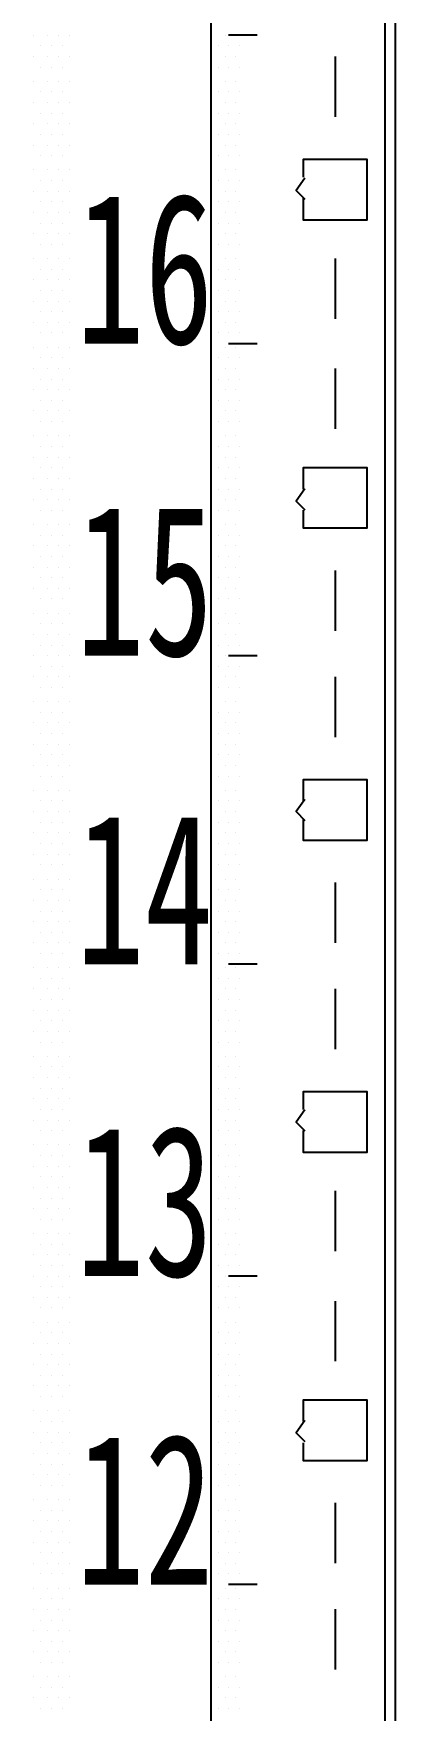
# Model space of a CAD drawing. Header units: metres. Extents: x 17 to 1264, y 17 to 859.
# Drawn here: x 380.9 to 395.6, y 230.5 to 298.6 of the extents above; entities that cross this region are included whole.
import ezdxf

# ---------------------------------------------------------------- set-up
doc = ezdxf.new("R2010")
doc.units = ezdxf.units.M
for name, color, linetype in [('LINES', 7, 'Continuous'), ('POLYLINES', 4, 'Continuous'), ('TEXTS', 3, 'Continuous')]:
    doc.layers.add(name, color=color, linetype=linetype)

msp = doc.modelspace()

# ---------------------------------------------------------------- linework, layer by layer
at = {"layer": 'LINES'}
for p, q in [((395.56, 96.77), (395.56, 692.06)), ((380.87, 298.51), (380.87, 298.51)), ((381.45, 298.51), (381.45, 298.51)), ((381.88, 298.51), (381.88, 298.51)), ((382.31, 298.51), (382.31, 298.51)), ((388.07, 298.51), (388.07, 298.51)), ((388.65, 298.51), (388.65, 298.51)), ((389.95, 298.51), (388.79, 298.51)), ((389.08, 298.51), (389.08, 298.51)), ((380.87, 297.65), (380.87, 297.65)), ((381.16, 298.08), (381.16, 298.08)), ((381.45, 297.65), (381.45, 297.65)), ((381.59, 298.08), (381.59, 298.08)), ((381.88, 297.65), (381.88, 297.65)), ((382.03, 298.08), (382.03, 298.08)), ((382.31, 297.65), (382.31, 297.65)), ((388.07, 297.65), (388.07, 297.65)), ((388.36, 298.08), (388.36, 298.08)), ((388.65, 297.65), (388.65, 297.65)), ((388.79, 298.08), (388.79, 298.08)), ((389.08, 297.65), (389.08, 297.65)), ((389.23, 298.08), (389.23, 298.08)), ((393.11, 297.65), (393.11, 295.2)), ((381.16, 297.22), (381.16, 297.22)), ((381.59, 297.22), (381.59, 297.22)), ((382.03, 297.22), (382.03, 297.22)), ((388.36, 297.22), (388.36, 297.22)), ((388.79, 297.22), (388.79, 297.22)), ((389.23, 297.22), (389.23, 297.22)), ((380.87, 296.64), (380.87, 296.64)), ((381.45, 296.64), (381.45, 296.64)), ((381.88, 296.64), (381.88, 296.64)), ((382.31, 296.64), (382.31, 296.64)), ((388.07, 296.64), (388.07, 296.64)), ((388.65, 296.64), (388.65, 296.64)), ((389.08, 296.64), (389.08, 296.64)), ((380.87, 295.78), (380.87, 295.78)), ((381.16, 296.21), (381.16, 296.21)), ((381.45, 295.78), (381.45, 295.78)), ((381.59, 296.21), (381.59, 296.21)), ((381.88, 295.78), (381.88, 295.78)), ((382.03, 296.21), (382.03, 296.21)), ((382.31, 295.78), (382.31, 295.78)), ((388.07, 295.78), (388.07, 295.78)), ((388.36, 296.21), (388.36, 296.21)), ((388.65, 295.78), (388.65, 295.78)), ((388.79, 296.21), (388.79, 296.21)), ((389.08, 295.78), (389.08, 295.78)), ((389.23, 296.21), (389.23, 296.21)), ((381.16, 295.34), (381.16, 295.34)), ((381.59, 295.34), (381.59, 295.34)), ((382.03, 295.34), (382.03, 295.34)), ((388.36, 295.34), (388.36, 295.34)), ((388.79, 295.34), (388.79, 295.34)), ((389.23, 295.34), (389.23, 295.34)), ((380.87, 294.91), (380.87, 294.91)), ((381.16, 294.48), (381.16, 294.48)), ((381.45, 294.91), (381.45, 294.91)), ((381.59, 294.48), (381.59, 294.48)), ((381.88, 294.91), (381.88, 294.91)), ((382.03, 294.48), (382.03, 294.48)), ((382.31, 294.91), (382.31, 294.91)), ((388.07, 294.91), (388.07, 294.91)), ((388.36, 294.48), (388.36, 294.48)), ((388.65, 294.91), (388.65, 294.91)), ((388.79, 294.48), (388.79, 294.48)), ((389.08, 294.91), (389.08, 294.91)), ((389.23, 294.48), (389.23, 294.48)), ((380.87, 294.05), (380.87, 294.05)), ((381.16, 293.62), (381.16, 293.62)), ((381.45, 294.05), (381.45, 294.05)), ((381.59, 293.62), (381.59, 293.62)), ((381.88, 294.05), (381.88, 294.05)), ((382.03, 293.62), (382.03, 293.62)), ((382.31, 294.05), (382.31, 294.05)), ((388.07, 294.05), (388.07, 294.05)), ((388.36, 293.62), (388.36, 293.62)), ((388.65, 294.05), (388.65, 294.05)), ((388.79, 293.62), (388.79, 293.62)), ((389.08, 294.05), (389.08, 294.05)), ((389.23, 293.62), (389.23, 293.62)), ((380.87, 293.04), (380.87, 293.04)), ((381.45, 293.04), (381.45, 293.04)), ((381.88, 293.04), (381.88, 293.04)), ((382.31, 293.04), (382.31, 293.04)), ((388.07, 293.04), (388.07, 293.04)), ((388.65, 293.04), (388.65, 293.04)), ((389.08, 293.04), (389.08, 293.04)), ((381.16, 292.61), (381.16, 292.61)), ((381.59, 292.61), (381.59, 292.61)), ((382.03, 292.61), (382.03, 292.61)), ((388.36, 292.61), (388.36, 292.61)), ((388.79, 292.61), (388.79, 292.61)), ((389.23, 292.61), (389.23, 292.61)), ((380.87, 292.18), (380.87, 292.18)), ((381.16, 291.74), (381.16, 291.74)), ((381.45, 292.18), (381.45, 292.18)), ((381.59, 291.74), (381.59, 291.74)), ((381.88, 292.18), (381.88, 292.18)), ((382.03, 291.74), (382.03, 291.74)), ((382.31, 292.18), (382.31, 292.18)), ((388.07, 292.18), (388.07, 292.18)), ((388.36, 291.74), (388.36, 291.74)), ((388.65, 292.18), (388.65, 292.18)), ((388.79, 291.74), (388.79, 291.74)), ((389.08, 292.18), (389.08, 292.18)), ((389.23, 291.74), (389.23, 291.74)), ((380.87, 291.31), (380.87, 291.31)), ((381.16, 290.88), (381.16, 290.88)), ((381.45, 291.31), (381.45, 291.31)), ((381.59, 290.88), (381.59, 290.88)), ((381.88, 291.31), (381.88, 291.31)), ((382.03, 290.88), (382.03, 290.88)), ((382.31, 291.31), (382.31, 291.31)), ((388.07, 291.31), (388.07, 291.31)), ((388.36, 290.88), (388.36, 290.88)), ((388.65, 291.31), (388.65, 291.31)), ((388.79, 290.88), (388.79, 290.88)), ((389.08, 291.31), (389.08, 291.31)), ((389.23, 290.88), (389.23, 290.88)), ((380.87, 290.45), (380.87, 290.45)), ((381.45, 290.45), (381.45, 290.45)), ((381.88, 290.45), (381.88, 290.45)), ((382.31, 290.45), (382.31, 290.45)), ((388.07, 290.45), (388.07, 290.45)), ((388.65, 290.45), (388.65, 290.45)), ((389.08, 290.45), (389.08, 290.45)), ((381.16, 290.02), (381.16, 290.02)), ((381.59, 290.02), (381.59, 290.02)), ((382.03, 290.02), (382.03, 290.02)), ((388.36, 290.02), (388.36, 290.02)), ((388.79, 290.02), (388.79, 290.02)), ((389.23, 290.02), (389.23, 290.02)), ((380.87, 289.44), (380.87, 289.44)), ((381.16, 289.01), (381.16, 289.01)), ((381.45, 289.44), (381.45, 289.44)), ((381.59, 289.01), (381.59, 289.01)), ((381.88, 289.44), (381.88, 289.44)), ((382.03, 289.01), (382.03, 289.01)), ((382.31, 289.44), (382.31, 289.44)), ((388.07, 289.44), (388.07, 289.44)), ((388.36, 289.01), (388.36, 289.01)), ((388.65, 289.44), (388.65, 289.44)), ((388.79, 289.01), (388.79, 289.01)), ((389.08, 289.44), (389.08, 289.44)), ((389.23, 289.01), (389.23, 289.01)), ((393.11, 289.44), (393.11, 286.99)), ((380.87, 288.58), (380.87, 288.58)), ((381.16, 288.14), (381.16, 288.14)), ((381.45, 288.58), (381.45, 288.58)), ((381.59, 288.14), (381.59, 288.14)), ((381.88, 288.58), (381.88, 288.58)), ((382.03, 288.14), (382.03, 288.14)), ((382.31, 288.58), (382.31, 288.58)), ((388.07, 288.58), (388.07, 288.58)), ((388.36, 288.14), (388.36, 288.14)), ((388.65, 288.58), (388.65, 288.58)), ((388.79, 288.14), (388.79, 288.14)), ((389.08, 288.58), (389.08, 288.58)), ((389.23, 288.14), (389.23, 288.14)), ((380.87, 287.71), (380.87, 287.71)), ((381.45, 287.71), (381.45, 287.71)), ((381.88, 287.71), (381.88, 287.71)), ((382.31, 287.71), (382.31, 287.71)), ((388.07, 287.71), (388.07, 287.71)), ((388.65, 287.71), (388.65, 287.71)), ((389.08, 287.71), (389.08, 287.71)), ((380.87, 286.85), (380.87, 286.85)), ((381.16, 287.28), (381.16, 287.28)), ((381.45, 286.85), (381.45, 286.85)), ((381.59, 287.28), (381.59, 287.28)), ((381.88, 286.85), (381.88, 286.85)), ((382.03, 287.28), (382.03, 287.28)), ((382.31, 286.85), (382.31, 286.85)), ((388.07, 286.85), (388.07, 286.85)), ((388.36, 287.28), (388.36, 287.28)), ((388.65, 286.85), (388.65, 286.85)), ((388.79, 287.28), (388.79, 287.28)), ((389.08, 286.85), (389.08, 286.85)), ((389.23, 287.28), (389.23, 287.28)), ((381.16, 286.42), (381.16, 286.42)), ((381.59, 286.42), (381.59, 286.42)), ((382.03, 286.42), (382.03, 286.42)), ((388.36, 286.42), (388.36, 286.42)), ((388.79, 286.42), (388.79, 286.42)), ((389.23, 286.42), (389.23, 286.42)), ((380.87, 285.84), (380.87, 285.84)), ((381.16, 285.41), (381.16, 285.41)), ((381.45, 285.84), (381.45, 285.84)), ((381.59, 285.41), (381.59, 285.41)), ((381.88, 285.84), (381.88, 285.84)), ((382.03, 285.41), (382.03, 285.41)), ((382.31, 285.84), (382.31, 285.84)), ((388.07, 285.84), (388.07, 285.84)), ((388.36, 285.41), (388.36, 285.41)), ((388.65, 285.84), (388.65, 285.84)), ((389.95, 285.98), (388.79, 285.98)), ((388.79, 285.41), (388.79, 285.41)), ((389.08, 285.84), (389.08, 285.84)), ((389.23, 285.41), (389.23, 285.41)), ((380.87, 284.98), (380.87, 284.98)), ((381.45, 284.98), (381.45, 284.98)), ((381.88, 284.98), (381.88, 284.98)), ((382.31, 284.98), (382.31, 284.98)), ((388.07, 284.98), (388.07, 284.98)), ((388.65, 284.98), (388.65, 284.98)), ((389.08, 284.98), (389.08, 284.98)), ((393.11, 284.98), (393.11, 282.53)), ((380.87, 284.11), (380.87, 284.11)), ((381.16, 284.54), (381.16, 284.54)), ((381.45, 284.11), (381.45, 284.11)), ((381.59, 284.54), (381.59, 284.54)), ((381.88, 284.11), (381.88, 284.11)), ((382.03, 284.54), (382.03, 284.54)), ((382.31, 284.11), (382.31, 284.11)), ((388.07, 284.11), (388.07, 284.11)), ((388.36, 284.54), (388.36, 284.54)), ((388.65, 284.11), (388.65, 284.11)), ((388.79, 284.54), (388.79, 284.54)), ((389.08, 284.11), (389.08, 284.11)), ((389.23, 284.54), (389.23, 284.54)), ((381.16, 283.68), (381.16, 283.68)), ((381.59, 283.68), (381.59, 283.68)), ((382.03, 283.68), (382.03, 283.68)), ((388.36, 283.68), (388.36, 283.68)), ((388.79, 283.68), (388.79, 283.68)), ((389.23, 283.68), (389.23, 283.68)), ((380.87, 283.25), (380.87, 283.25)), ((381.16, 282.82), (381.16, 282.82)), ((381.45, 283.25), (381.45, 283.25)), ((381.59, 282.82), (381.59, 282.82)), ((381.88, 283.25), (381.88, 283.25)), ((382.03, 282.82), (382.03, 282.82)), ((382.31, 283.25), (382.31, 283.25)), ((388.07, 283.25), (388.07, 283.25)), ((388.36, 282.82), (388.36, 282.82)), ((388.65, 283.25), (388.65, 283.25)), ((388.79, 282.82), (388.79, 282.82)), ((389.08, 283.25), (389.08, 283.25)), ((389.23, 282.82), (389.23, 282.82)), ((380.87, 282.24), (380.87, 282.24)), ((381.45, 282.24), (381.45, 282.24)), ((381.88, 282.24), (381.88, 282.24)), ((382.31, 282.24), (382.31, 282.24)), ((388.07, 282.24), (388.07, 282.24)), ((388.65, 282.24), (388.65, 282.24)), ((389.08, 282.24), (389.08, 282.24)), ((380.87, 281.38), (380.87, 281.38)), ((381.16, 281.81), (381.16, 281.81)), ((381.45, 281.38), (381.45, 281.38)), ((381.59, 281.81), (381.59, 281.81)), ((381.88, 281.38), (381.88, 281.38)), ((382.03, 281.81), (382.03, 281.81)), ((382.31, 281.38), (382.31, 281.38)), ((388.07, 281.38), (388.07, 281.38)), ((388.36, 281.81), (388.36, 281.81)), ((388.65, 281.38), (388.65, 281.38)), ((388.79, 281.81), (388.79, 281.81)), ((389.08, 281.38), (389.08, 281.38)), ((389.23, 281.81), (389.23, 281.81)), ((381.16, 280.94), (381.16, 280.94)), ((381.59, 280.94), (381.59, 280.94)), ((382.03, 280.94), (382.03, 280.94)), ((388.36, 280.94), (388.36, 280.94)), ((388.79, 280.94), (388.79, 280.94)), ((389.23, 280.94), (389.23, 280.94)), ((380.87, 280.51), (380.87, 280.51)), ((381.16, 280.08), (381.16, 280.08)), ((381.45, 280.51), (381.45, 280.51)), ((381.59, 280.08), (381.59, 280.08)), ((381.88, 280.51), (381.88, 280.51)), ((382.03, 280.08), (382.03, 280.08)), ((382.31, 280.51), (382.31, 280.51)), ((388.07, 280.51), (388.07, 280.51)), ((388.36, 280.08), (388.36, 280.08)), ((388.65, 280.51), (388.65, 280.51)), ((388.79, 280.08), (388.79, 280.08)), ((389.08, 280.51), (389.08, 280.51)), ((389.23, 280.08), (389.23, 280.08)), ((380.87, 279.65), (380.87, 279.65)), ((381.45, 279.65), (381.45, 279.65)), ((381.88, 279.65), (381.88, 279.65)), ((382.31, 279.65), (382.31, 279.65)), ((388.07, 279.65), (388.07, 279.65)), ((388.65, 279.65), (388.65, 279.65)), ((389.08, 279.65), (389.08, 279.65)), ((380.87, 278.64), (380.87, 278.64)), ((381.16, 279.22), (381.16, 279.22)), ((381.45, 278.64), (381.45, 278.64)), ((381.59, 279.22), (381.59, 279.22)), ((381.88, 278.64), (381.88, 278.64)), ((382.03, 279.22), (382.03, 279.22)), ((382.31, 278.64), (382.31, 278.64)), ((388.07, 278.64), (388.07, 278.64)), ((388.36, 279.22), (388.36, 279.22)), ((388.65, 278.64), (388.65, 278.64)), ((388.79, 279.22), (388.79, 279.22)), ((389.08, 278.64), (389.08, 278.64)), ((389.23, 279.22), (389.23, 279.22)), ((381.16, 278.21), (381.16, 278.21)), ((381.59, 278.21), (381.59, 278.21)), ((382.03, 278.21), (382.03, 278.21)), ((388.36, 278.21), (388.36, 278.21)), ((388.79, 278.21), (388.79, 278.21)), ((389.23, 278.21), (389.23, 278.21)), ((380.87, 277.78), (380.87, 277.78)), ((381.16, 277.34), (381.16, 277.34)), ((381.45, 277.78), (381.45, 277.78)), ((381.59, 277.34), (381.59, 277.34)), ((381.88, 277.78), (381.88, 277.78)), ((382.03, 277.34), (382.03, 277.34)), ((382.31, 277.78), (382.31, 277.78)), ((388.07, 277.78), (388.07, 277.78)), ((388.36, 277.34), (388.36, 277.34)), ((388.65, 277.78), (388.65, 277.78)), ((388.79, 277.34), (388.79, 277.34)), ((389.08, 277.78), (389.08, 277.78)), ((389.23, 277.34), (389.23, 277.34)), ((380.87, 276.91), (380.87, 276.91)), ((381.45, 276.91), (381.45, 276.91)), ((381.88, 276.91), (381.88, 276.91)), ((382.31, 276.91), (382.31, 276.91)), ((388.07, 276.91), (388.07, 276.91)), ((388.65, 276.91), (388.65, 276.91)), ((389.08, 276.91), (389.08, 276.91)), ((393.11, 276.77), (393.11, 274.32)), ((380.87, 276.05), (380.87, 276.05)), ((381.16, 276.48), (381.16, 276.48)), ((381.45, 276.05), (381.45, 276.05)), ((381.59, 276.48), (381.59, 276.48)), ((381.88, 276.05), (381.88, 276.05)), ((382.03, 276.48), (382.03, 276.48)), ((382.31, 276.05), (382.31, 276.05)), ((388.07, 276.05), (388.07, 276.05)), ((388.36, 276.48), (388.36, 276.48)), ((388.65, 276.05), (388.65, 276.05)), ((388.79, 276.48), (388.79, 276.48)), ((389.08, 276.05), (389.08, 276.05)), ((389.23, 276.48), (389.23, 276.48)), ((381.16, 275.62), (381.16, 275.62)), ((381.59, 275.62), (381.59, 275.62)), ((382.03, 275.62), (382.03, 275.62)), ((388.36, 275.62), (388.36, 275.62)), ((388.79, 275.62), (388.79, 275.62)), ((389.23, 275.62), (389.23, 275.62)), ((380.87, 275.04), (380.87, 275.04)), ((381.16, 274.61), (381.16, 274.61)), ((381.45, 275.04), (381.45, 275.04)), ((381.59, 274.61), (381.59, 274.61)), ((381.88, 275.04), (381.88, 275.04)), ((382.03, 274.61), (382.03, 274.61)), ((382.31, 275.04), (382.31, 275.04)), ((388.07, 275.04), (388.07, 275.04)), ((388.36, 274.61), (388.36, 274.61)), ((388.65, 275.04), (388.65, 275.04)), ((388.79, 274.61), (388.79, 274.61)), ((389.08, 275.04), (389.08, 275.04)), ((389.23, 274.61), (389.23, 274.61)), ((380.87, 274.18), (380.87, 274.18)), ((381.45, 274.18), (381.45, 274.18)), ((381.88, 274.18), (381.88, 274.18)), ((382.31, 274.18), (382.31, 274.18)), ((388.07, 274.18), (388.07, 274.18)), ((388.65, 274.18), (388.65, 274.18)), ((389.08, 274.18), (389.08, 274.18)), ((380.87, 273.31), (380.87, 273.31)), ((381.16, 273.74), (381.16, 273.74)), ((381.45, 273.31), (381.45, 273.31)), ((381.59, 273.74), (381.59, 273.74)), ((381.88, 273.31), (381.88, 273.31)), ((382.03, 273.74), (382.03, 273.74)), ((382.31, 273.31), (382.31, 273.31)), ((388.07, 273.31), (388.07, 273.31)), ((388.36, 273.74), (388.36, 273.74)), ((388.65, 273.31), (388.65, 273.31)), ((388.79, 273.74), (388.79, 273.74)), ((389.95, 273.31), (388.79, 273.31)), ((389.08, 273.31), (389.08, 273.31)), ((389.23, 273.74), (389.23, 273.74)), ((380.87, 272.45), (380.87, 272.45)), ((381.16, 272.88), (381.16, 272.88)), ((381.45, 272.45), (381.45, 272.45)), ((381.59, 272.88), (381.59, 272.88)), ((381.88, 272.45), (381.88, 272.45)), ((382.03, 272.88), (382.03, 272.88)), ((382.31, 272.45), (382.31, 272.45)), ((388.07, 272.45), (388.07, 272.45)), ((388.36, 272.88), (388.36, 272.88)), ((388.65, 272.45), (388.65, 272.45)), ((388.79, 272.88), (388.79, 272.88)), ((389.08, 272.45), (389.08, 272.45)), ((389.23, 272.88), (389.23, 272.88)), ((393.11, 272.45), (393.11, 270)), ((381.16, 272.02), (381.16, 272.02)), ((381.59, 272.02), (381.59, 272.02)), ((382.03, 272.02), (382.03, 272.02)), ((388.36, 272.02), (388.36, 272.02)), ((388.79, 272.02), (388.79, 272.02)), ((389.23, 272.02), (389.23, 272.02)), ((380.87, 271.44), (380.87, 271.44)), ((381.45, 271.44), (381.45, 271.44)), ((381.88, 271.44), (381.88, 271.44)), ((382.31, 271.44), (382.31, 271.44)), ((388.07, 271.44), (388.07, 271.44)), ((388.65, 271.44), (388.65, 271.44)), ((389.08, 271.44), (389.08, 271.44)), ((380.87, 270.58), (380.87, 270.58)), ((381.16, 271.01), (381.16, 271.01)), ((381.45, 270.58), (381.45, 270.58)), ((381.59, 271.01), (381.59, 271.01)), ((381.88, 270.58), (381.88, 270.58)), ((382.03, 271.01), (382.03, 271.01)), ((382.31, 270.58), (382.31, 270.58)), ((388.07, 270.58), (388.07, 270.58)), ((388.36, 271.01), (388.36, 271.01)), ((388.65, 270.58), (388.65, 270.58)), ((388.79, 271.01), (388.79, 271.01)), ((389.08, 270.58), (389.08, 270.58)), ((389.23, 271.01), (389.23, 271.01)), ((381.16, 270.14), (381.16, 270.14)), ((381.59, 270.14), (381.59, 270.14)), ((382.03, 270.14), (382.03, 270.14)), ((388.36, 270.14), (388.36, 270.14)), ((388.79, 270.14), (388.79, 270.14)), ((389.23, 270.14), (389.23, 270.14)), ((380.87, 269.71), (380.87, 269.71)), ((381.16, 269.28), (381.16, 269.28)), ((381.45, 269.71), (381.45, 269.71)), ((381.59, 269.28), (381.59, 269.28)), ((381.88, 269.71), (381.88, 269.71)), ((382.03, 269.28), (382.03, 269.28)), ((382.31, 269.71), (382.31, 269.71)), ((388.07, 269.71), (388.07, 269.71)), ((388.36, 269.28), (388.36, 269.28)), ((388.65, 269.71), (388.65, 269.71)), ((388.79, 269.28), (388.79, 269.28)), ((389.08, 269.71), (389.08, 269.71)), ((389.23, 269.28), (389.23, 269.28)), ((380.87, 268.85), (380.87, 268.85)), ((381.16, 268.42), (381.16, 268.42)), ((381.45, 268.85), (381.45, 268.85)), ((381.59, 268.42), (381.59, 268.42)), ((381.88, 268.85), (381.88, 268.85)), ((382.03, 268.42), (382.03, 268.42)), ((382.31, 268.85), (382.31, 268.85)), ((388.07, 268.85), (388.07, 268.85)), ((388.36, 268.42), (388.36, 268.42)), ((388.65, 268.85), (388.65, 268.85)), ((388.79, 268.42), (388.79, 268.42)), ((389.08, 268.85), (389.08, 268.85)), ((389.23, 268.42), (389.23, 268.42)), ((380.87, 267.84), (380.87, 267.84)), ((381.45, 267.84), (381.45, 267.84)), ((381.88, 267.84), (381.88, 267.84)), ((382.31, 267.84), (382.31, 267.84)), ((388.07, 267.84), (388.07, 267.84)), ((388.65, 267.84), (388.65, 267.84)), ((389.08, 267.84), (389.08, 267.84)), ((381.16, 267.41), (381.16, 267.41)), ((381.59, 267.41), (381.59, 267.41)), ((382.03, 267.41), (382.03, 267.41)), ((388.36, 267.41), (388.36, 267.41)), ((388.79, 267.41), (388.79, 267.41)), ((389.23, 267.41), (389.23, 267.41)), ((380.87, 266.98), (380.87, 266.98)), ((381.16, 266.54), (381.16, 266.54)), ((381.45, 266.98), (381.45, 266.98)), ((381.59, 266.54), (381.59, 266.54)), ((381.88, 266.98), (381.88, 266.98)), ((382.03, 266.54), (382.03, 266.54)), ((382.31, 266.98), (382.31, 266.98)), ((388.07, 266.98), (388.07, 266.98)), ((388.36, 266.54), (388.36, 266.54)), ((388.65, 266.98), (388.65, 266.98)), ((388.79, 266.54), (388.79, 266.54)), ((389.08, 266.98), (389.08, 266.98)), ((389.23, 266.54), (389.23, 266.54)), ((380.87, 266.11), (380.87, 266.11)), ((381.16, 265.68), (381.16, 265.68)), ((381.45, 266.11), (381.45, 266.11)), ((381.59, 265.68), (381.59, 265.68)), ((381.88, 266.11), (381.88, 266.11)), ((382.03, 265.68), (382.03, 265.68)), ((382.31, 266.11), (382.31, 266.11)), ((388.07, 266.11), (388.07, 266.11)), ((388.36, 265.68), (388.36, 265.68)), ((388.65, 266.11), (388.65, 266.11)), ((388.79, 265.68), (388.79, 265.68)), ((389.08, 266.11), (389.08, 266.11)), ((389.23, 265.68), (389.23, 265.68)), ((380.87, 265.25), (380.87, 265.25)), ((381.45, 265.25), (381.45, 265.25)), ((381.88, 265.25), (381.88, 265.25)), ((382.31, 265.25), (382.31, 265.25)), ((388.07, 265.25), (388.07, 265.25)), ((388.65, 265.25), (388.65, 265.25)), ((389.08, 265.25), (389.08, 265.25)), ((381.16, 264.82), (381.16, 264.82)), ((381.59, 264.82), (381.59, 264.82)), ((382.03, 264.82), (382.03, 264.82)), ((388.36, 264.82), (388.36, 264.82)), ((388.79, 264.82), (388.79, 264.82)), ((389.23, 264.82), (389.23, 264.82)), ((380.87, 264.24), (380.87, 264.24)), ((381.16, 263.81), (381.16, 263.81)), ((381.45, 264.24), (381.45, 264.24)), ((381.59, 263.81), (381.59, 263.81)), ((381.88, 264.24), (381.88, 264.24)), ((382.03, 263.81), (382.03, 263.81)), ((382.31, 264.24), (382.31, 264.24)), ((388.07, 264.24), (388.07, 264.24)), ((388.36, 263.81), (388.36, 263.81)), ((388.65, 264.24), (388.65, 264.24)), ((388.79, 263.81), (388.79, 263.81)), ((389.08, 264.24), (389.08, 264.24)), ((389.23, 263.81), (389.23, 263.81)), ((393.11, 264.1), (393.11, 261.65)), ((380.87, 263.38), (380.87, 263.38)), ((381.16, 262.94), (381.16, 262.94)), ((381.45, 263.38), (381.45, 263.38)), ((381.59, 262.94), (381.59, 262.94)), ((381.88, 263.38), (381.88, 263.38)), ((382.03, 262.94), (382.03, 262.94)), ((382.31, 263.38), (382.31, 263.38)), ((388.07, 263.38), (388.07, 263.38)), ((388.36, 262.94), (388.36, 262.94)), ((388.65, 263.38), (388.65, 263.38)), ((388.79, 262.94), (388.79, 262.94)), ((389.08, 263.38), (389.08, 263.38)), ((389.23, 262.94), (389.23, 262.94)), ((380.87, 262.51), (380.87, 262.51)), ((381.45, 262.51), (381.45, 262.51)), ((381.88, 262.51), (381.88, 262.51)), ((382.31, 262.51), (382.31, 262.51)), ((388.07, 262.51), (388.07, 262.51)), ((388.65, 262.51), (388.65, 262.51)), ((389.08, 262.51), (389.08, 262.51)), ((380.87, 261.65), (380.87, 261.65)), ((381.16, 262.08), (381.16, 262.08)), ((381.45, 261.65), (381.45, 261.65)), ((381.59, 262.08), (381.59, 262.08)), ((381.88, 261.65), (381.88, 261.65)), ((382.03, 262.08), (382.03, 262.08)), ((382.31, 261.65), (382.31, 261.65)), ((388.07, 261.65), (388.07, 261.65)), ((388.36, 262.08), (388.36, 262.08)), ((388.65, 261.65), (388.65, 261.65)), ((388.79, 262.08), (388.79, 262.08)), ((389.08, 261.65), (389.08, 261.65)), ((389.23, 262.08), (389.23, 262.08)), ((381.16, 261.22), (381.16, 261.22)), ((381.59, 261.22), (381.59, 261.22)), ((382.03, 261.22), (382.03, 261.22)), ((388.36, 261.22), (388.36, 261.22)), ((388.79, 261.22), (388.79, 261.22)), ((389.23, 261.22), (389.23, 261.22)), ((380.87, 260.64), (380.87, 260.64)), ((381.16, 260.21), (381.16, 260.21)), ((381.45, 260.64), (381.45, 260.64)), ((381.59, 260.21), (381.59, 260.21)), ((381.88, 260.64), (381.88, 260.64)), ((382.03, 260.21), (382.03, 260.21)), ((382.31, 260.64), (382.31, 260.64)), ((388.07, 260.64), (388.07, 260.64)), ((388.36, 260.21), (388.36, 260.21)), ((388.65, 260.64), (388.65, 260.64)), ((389.95, 260.78), (388.79, 260.78)), ((388.79, 260.21), (388.79, 260.21)), ((389.08, 260.64), (389.08, 260.64)), ((389.23, 260.21), (389.23, 260.21)), ((380.87, 259.78), (380.87, 259.78)), ((381.45, 259.78), (381.45, 259.78)), ((381.88, 259.78), (381.88, 259.78)), ((382.31, 259.78), (382.31, 259.78)), ((388.07, 259.78), (388.07, 259.78)), ((388.65, 259.78), (388.65, 259.78)), ((389.08, 259.78), (389.08, 259.78)), ((393.11, 259.78), (393.11, 257.33)), ((380.87, 258.91), (380.87, 258.91)), ((381.16, 259.34), (381.16, 259.34)), ((381.45, 258.91), (381.45, 258.91)), ((381.59, 259.34), (381.59, 259.34)), ((381.88, 258.91), (381.88, 258.91)), ((382.03, 259.34), (382.03, 259.34)), ((382.31, 258.91), (382.31, 258.91)), ((388.07, 258.91), (388.07, 258.91)), ((388.36, 259.34), (388.36, 259.34)), ((388.65, 258.91), (388.65, 258.91)), ((388.79, 259.34), (388.79, 259.34)), ((389.08, 258.91), (389.08, 258.91)), ((389.23, 259.34), (389.23, 259.34)), ((381.16, 258.48), (381.16, 258.48)), ((381.59, 258.48), (381.59, 258.48)), ((382.03, 258.48), (382.03, 258.48)), ((388.36, 258.48), (388.36, 258.48)), ((388.79, 258.48), (388.79, 258.48)), ((389.23, 258.48), (389.23, 258.48)), ((380.87, 258.05), (380.87, 258.05)), ((381.16, 257.62), (381.16, 257.62)), ((381.45, 258.05), (381.45, 258.05)), ((381.59, 257.62), (381.59, 257.62)), ((381.88, 258.05), (381.88, 258.05)), ((382.03, 257.62), (382.03, 257.62)), ((382.31, 258.05), (382.31, 258.05)), ((388.07, 258.05), (388.07, 258.05)), ((388.36, 257.62), (388.36, 257.62)), ((388.65, 258.05), (388.65, 258.05)), ((388.79, 257.62), (388.79, 257.62)), ((389.08, 258.05), (389.08, 258.05)), ((389.23, 257.62), (389.23, 257.62)), ((380.87, 257.04), (380.87, 257.04)), ((381.45, 257.04), (381.45, 257.04)), ((381.88, 257.04), (381.88, 257.04)), ((382.31, 257.04), (382.31, 257.04)), ((388.07, 257.04), (388.07, 257.04)), ((388.65, 257.04), (388.65, 257.04)), ((389.08, 257.04), (389.08, 257.04)), ((380.87, 256.18), (380.87, 256.18)), ((381.16, 256.61), (381.16, 256.61)), ((381.45, 256.18), (381.45, 256.18)), ((381.59, 256.61), (381.59, 256.61)), ((381.88, 256.18), (381.88, 256.18)), ((382.03, 256.61), (382.03, 256.61)), ((382.31, 256.18), (382.31, 256.18)), ((388.07, 256.18), (388.07, 256.18)), ((388.36, 256.61), (388.36, 256.61)), ((388.65, 256.18), (388.65, 256.18)), ((388.79, 256.61), (388.79, 256.61)), ((389.08, 256.18), (389.08, 256.18)), ((389.23, 256.61), (389.23, 256.61)), ((381.16, 255.74), (381.16, 255.74)), ((381.59, 255.74), (381.59, 255.74)), ((382.03, 255.74), (382.03, 255.74)), ((388.36, 255.74), (388.36, 255.74)), ((388.79, 255.74), (388.79, 255.74)), ((389.23, 255.74), (389.23, 255.74)), ((380.87, 255.31), (380.87, 255.31)), ((381.16, 254.88), (381.16, 254.88)), ((381.45, 255.31), (381.45, 255.31)), ((381.59, 254.88), (381.59, 254.88)), ((381.88, 255.31), (381.88, 255.31)), ((382.03, 254.88), (382.03, 254.88)), ((382.31, 255.31), (382.31, 255.31)), ((388.07, 255.31), (388.07, 255.31)), ((388.36, 254.88), (388.36, 254.88)), ((388.65, 255.31), (388.65, 255.31)), ((388.79, 254.88), (388.79, 254.88)), ((389.08, 255.31), (389.08, 255.31)), ((389.23, 254.88), (389.23, 254.88)), ((380.87, 254.45), (380.87, 254.45)), ((381.45, 254.45), (381.45, 254.45)), ((381.88, 254.45), (381.88, 254.45)), ((382.31, 254.45), (382.31, 254.45)), ((388.07, 254.45), (388.07, 254.45)), ((388.65, 254.45), (388.65, 254.45)), ((389.08, 254.45), (389.08, 254.45)), ((380.87, 253.44), (380.87, 253.44)), ((381.16, 254.02), (381.16, 254.02)), ((381.45, 253.44), (381.45, 253.44)), ((381.59, 254.02), (381.59, 254.02)), ((381.88, 253.44), (381.88, 253.44)), ((382.03, 254.02), (382.03, 254.02)), ((382.31, 253.44), (382.31, 253.44)), ((388.07, 253.44), (388.07, 253.44)), ((388.36, 254.02), (388.36, 254.02)), ((388.65, 253.44), (388.65, 253.44)), ((388.79, 254.02), (388.79, 254.02)), ((389.08, 253.44), (389.08, 253.44)), ((389.23, 254.02), (389.23, 254.02)), ((381.16, 253.01), (381.16, 253.01)), ((381.59, 253.01), (381.59, 253.01)), ((382.03, 253.01), (382.03, 253.01)), ((388.36, 253.01), (388.36, 253.01)), ((388.79, 253.01), (388.79, 253.01)), ((389.23, 253.01), (389.23, 253.01)), ((380.87, 252.58), (380.87, 252.58)), ((381.16, 252.14), (381.16, 252.14)), ((381.45, 252.58), (381.45, 252.58)), ((381.59, 252.14), (381.59, 252.14)), ((381.88, 252.58), (381.88, 252.58)), ((382.03, 252.14), (382.03, 252.14)), ((382.31, 252.58), (382.31, 252.58)), ((388.07, 252.58), (388.07, 252.58)), ((388.36, 252.14), (388.36, 252.14)), ((388.65, 252.58), (388.65, 252.58)), ((388.79, 252.14), (388.79, 252.14)), ((389.08, 252.58), (389.08, 252.58)), ((389.23, 252.14), (389.23, 252.14)), ((380.87, 251.71), (380.87, 251.71)), ((381.45, 251.71), (381.45, 251.71)), ((381.88, 251.71), (381.88, 251.71)), ((382.31, 251.71), (382.31, 251.71)), ((388.07, 251.71), (388.07, 251.71)), ((388.65, 251.71), (388.65, 251.71)), ((389.08, 251.71), (389.08, 251.71)), ((393.11, 251.57), (393.11, 249.12)), ((380.87, 250.85), (380.87, 250.85)), ((381.16, 251.28), (381.16, 251.28)), ((381.45, 250.85), (381.45, 250.85)), ((381.59, 251.28), (381.59, 251.28)), ((381.88, 250.85), (381.88, 250.85)), ((382.03, 251.28), (382.03, 251.28)), ((382.31, 250.85), (382.31, 250.85)), ((388.07, 250.85), (388.07, 250.85)), ((388.36, 251.28), (388.36, 251.28)), ((388.65, 250.85), (388.65, 250.85)), ((388.79, 251.28), (388.79, 251.28)), ((389.08, 250.85), (389.08, 250.85)), ((389.23, 251.28), (389.23, 251.28)), ((381.16, 250.42), (381.16, 250.42)), ((381.59, 250.42), (381.59, 250.42)), ((382.03, 250.42), (382.03, 250.42)), ((388.36, 250.42), (388.36, 250.42)), ((388.79, 250.42), (388.79, 250.42)), ((389.23, 250.42), (389.23, 250.42)), ((380.87, 249.84), (380.87, 249.84)), ((381.16, 249.41), (381.16, 249.41)), ((381.45, 249.84), (381.45, 249.84)), ((381.59, 249.41), (381.59, 249.41)), ((381.88, 249.84), (381.88, 249.84)), ((382.03, 249.41), (382.03, 249.41)), ((382.31, 249.84), (382.31, 249.84)), ((388.07, 249.84), (388.07, 249.84)), ((388.36, 249.41), (388.36, 249.41)), ((388.65, 249.84), (388.65, 249.84)), ((388.79, 249.41), (388.79, 249.41)), ((389.08, 249.84), (389.08, 249.84)), ((389.23, 249.41), (389.23, 249.41)), ((380.87, 248.98), (380.87, 248.98)), ((381.45, 248.98), (381.45, 248.98)), ((381.88, 248.98), (381.88, 248.98)), ((382.31, 248.98), (382.31, 248.98)), ((388.07, 248.98), (388.07, 248.98)), ((388.65, 248.98), (388.65, 248.98)), ((389.08, 248.98), (389.08, 248.98)), ((380.87, 248.11), (380.87, 248.11)), ((381.16, 248.54), (381.16, 248.54)), ((381.45, 248.11), (381.45, 248.11)), ((381.59, 248.54), (381.59, 248.54)), ((381.88, 248.11), (381.88, 248.11)), ((382.03, 248.54), (382.03, 248.54)), ((382.31, 248.11), (382.31, 248.11)), ((388.07, 248.11), (388.07, 248.11)), ((388.36, 248.54), (388.36, 248.54)), ((388.65, 248.11), (388.65, 248.11)), ((388.79, 248.54), (388.79, 248.54)), ((389.95, 248.11), (388.79, 248.11)), ((389.08, 248.11), (389.08, 248.11)), ((389.23, 248.54), (389.23, 248.54)), ((380.87, 247.25), (380.87, 247.25)), ((381.16, 247.68), (381.16, 247.68)), ((381.45, 247.25), (381.45, 247.25)), ((381.59, 247.68), (381.59, 247.68)), ((381.88, 247.25), (381.88, 247.25)), ((382.03, 247.68), (382.03, 247.68)), ((382.31, 247.25), (382.31, 247.25)), ((388.07, 247.25), (388.07, 247.25)), ((388.36, 247.68), (388.36, 247.68)), ((388.65, 247.25), (388.65, 247.25)), ((388.79, 247.68), (388.79, 247.68)), ((389.08, 247.25), (389.08, 247.25)), ((389.23, 247.68), (389.23, 247.68)), ((381.16, 246.82), (381.16, 246.82)), ((381.59, 246.82), (381.59, 246.82)), ((382.03, 246.82), (382.03, 246.82)), ((388.36, 246.82), (388.36, 246.82)), ((388.79, 246.82), (388.79, 246.82)), ((389.23, 246.82), (389.23, 246.82)), ((393.11, 247.1), (393.11, 244.66)), ((380.87, 246.24), (380.87, 246.24)), ((381.45, 246.24), (381.45, 246.24)), ((381.88, 246.24), (381.88, 246.24)), ((382.31, 246.24), (382.31, 246.24)), ((388.07, 246.24), (388.07, 246.24)), ((388.65, 246.24), (388.65, 246.24)), ((389.08, 246.24), (389.08, 246.24)), ((380.87, 245.38), (380.87, 245.38)), ((381.16, 245.81), (381.16, 245.81)), ((381.45, 245.38), (381.45, 245.38)), ((381.59, 245.81), (381.59, 245.81)), ((381.88, 245.38), (381.88, 245.38)), ((382.03, 245.81), (382.03, 245.81)), ((382.31, 245.38), (382.31, 245.38)), ((388.07, 245.38), (388.07, 245.38)), ((388.36, 245.81), (388.36, 245.81)), ((388.65, 245.38), (388.65, 245.38)), ((388.79, 245.81), (388.79, 245.81)), ((389.08, 245.38), (389.08, 245.38)), ((389.23, 245.81), (389.23, 245.81)), ((381.16, 244.94), (381.16, 244.94)), ((381.59, 244.94), (381.59, 244.94)), ((382.03, 244.94), (382.03, 244.94)), ((388.36, 244.94), (388.36, 244.94)), ((388.79, 244.94), (388.79, 244.94)), ((389.23, 244.94), (389.23, 244.94)), ((380.87, 244.51), (380.87, 244.51)), ((381.16, 244.08), (381.16, 244.08)), ((381.45, 244.51), (381.45, 244.51)), ((381.59, 244.08), (381.59, 244.08)), ((381.88, 244.51), (381.88, 244.51)), ((382.03, 244.08), (382.03, 244.08)), ((382.31, 244.51), (382.31, 244.51)), ((388.07, 244.51), (388.07, 244.51)), ((388.36, 244.08), (388.36, 244.08)), ((388.65, 244.51), (388.65, 244.51)), ((388.79, 244.08), (388.79, 244.08)), ((389.08, 244.51), (389.08, 244.51)), ((389.23, 244.08), (389.23, 244.08)), ((380.87, 243.65), (380.87, 243.65)), ((381.16, 243.22), (381.16, 243.22)), ((381.45, 243.65), (381.45, 243.65)), ((381.59, 243.22), (381.59, 243.22)), ((381.88, 243.65), (381.88, 243.65)), ((382.03, 243.22), (382.03, 243.22)), ((382.31, 243.65), (382.31, 243.65)), ((388.07, 243.65), (388.07, 243.65)), ((388.36, 243.22), (388.36, 243.22)), ((388.65, 243.65), (388.65, 243.65)), ((388.79, 243.22), (388.79, 243.22)), ((389.08, 243.65), (389.08, 243.65)), ((389.23, 243.22), (389.23, 243.22)), ((380.87, 242.64), (380.87, 242.64)), ((381.45, 242.64), (381.45, 242.64)), ((381.88, 242.64), (381.88, 242.64)), ((382.31, 242.64), (382.31, 242.64)), ((388.07, 242.64), (388.07, 242.64)), ((388.65, 242.64), (388.65, 242.64)), ((389.08, 242.64), (389.08, 242.64)), ((381.16, 242.21), (381.16, 242.21)), ((381.59, 242.21), (381.59, 242.21)), ((382.03, 242.21), (382.03, 242.21)), ((388.36, 242.21), (388.36, 242.21)), ((388.79, 242.21), (388.79, 242.21)), ((389.23, 242.21), (389.23, 242.21)), ((380.87, 241.78), (380.87, 241.78)), ((381.16, 241.34), (381.16, 241.34)), ((381.45, 241.78), (381.45, 241.78)), ((381.59, 241.34), (381.59, 241.34)), ((381.88, 241.78), (381.88, 241.78)), ((382.03, 241.34), (382.03, 241.34)), ((382.31, 241.78), (382.31, 241.78)), ((388.07, 241.78), (388.07, 241.78)), ((388.36, 241.34), (388.36, 241.34)), ((388.65, 241.78), (388.65, 241.78)), ((388.79, 241.34), (388.79, 241.34)), ((389.08, 241.78), (389.08, 241.78)), ((389.23, 241.34), (389.23, 241.34)), ((380.87, 240.91), (380.87, 240.91)), ((381.16, 240.48), (381.16, 240.48)), ((381.45, 240.91), (381.45, 240.91)), ((381.59, 240.48), (381.59, 240.48)), ((381.88, 240.91), (381.88, 240.91)), ((382.03, 240.48), (382.03, 240.48)), ((382.31, 240.91), (382.31, 240.91)), ((388.07, 240.91), (388.07, 240.91)), ((388.36, 240.48), (388.36, 240.48)), ((388.65, 240.91), (388.65, 240.91)), ((388.79, 240.48), (388.79, 240.48)), ((389.08, 240.91), (389.08, 240.91)), ((389.23, 240.48), (389.23, 240.48)), ((380.87, 240.05), (380.87, 240.05)), ((381.45, 240.05), (381.45, 240.05)), ((381.88, 240.05), (381.88, 240.05)), ((382.31, 240.05), (382.31, 240.05)), ((388.07, 240.05), (388.07, 240.05)), ((388.65, 240.05), (388.65, 240.05)), ((389.08, 240.05), (389.08, 240.05)), ((381.16, 239.62), (381.16, 239.62)), ((381.59, 239.62), (381.59, 239.62)), ((382.03, 239.62), (382.03, 239.62)), ((388.36, 239.62), (388.36, 239.62)), ((388.79, 239.62), (388.79, 239.62)), ((389.23, 239.62), (389.23, 239.62)), ((380.87, 239.04), (380.87, 239.04)), ((381.16, 238.61), (381.16, 238.61)), ((381.45, 239.04), (381.45, 239.04)), ((381.59, 238.61), (381.59, 238.61)), ((381.88, 239.04), (381.88, 239.04)), ((382.03, 238.61), (382.03, 238.61)), ((382.31, 239.04), (382.31, 239.04)), ((388.07, 239.04), (388.07, 239.04)), ((388.36, 238.61), (388.36, 238.61)), ((388.65, 239.04), (388.65, 239.04)), ((388.79, 238.61), (388.79, 238.61)), ((389.08, 239.04), (389.08, 239.04)), ((389.23, 238.61), (389.23, 238.61)), ((393.11, 238.9), (393.11, 236.45)), ((380.87, 238.18), (380.87, 238.18)), ((381.16, 237.74), (381.16, 237.74)), ((381.45, 238.18), (381.45, 238.18)), ((381.59, 237.74), (381.59, 237.74)), ((381.88, 238.18), (381.88, 238.18)), ((382.03, 237.74), (382.03, 237.74)), ((382.31, 238.18), (382.31, 238.18)), ((388.07, 238.18), (388.07, 238.18)), ((388.36, 237.74), (388.36, 237.74)), ((388.65, 238.18), (388.65, 238.18)), ((388.79, 237.74), (388.79, 237.74)), ((389.08, 238.18), (389.08, 238.18)), ((389.23, 237.74), (389.23, 237.74)), ((380.87, 237.31), (380.87, 237.31)), ((381.45, 237.31), (381.45, 237.31)), ((381.88, 237.31), (381.88, 237.31)), ((382.31, 237.31), (382.31, 237.31)), ((388.07, 237.31), (388.07, 237.31)), ((388.65, 237.31), (388.65, 237.31)), ((389.08, 237.31), (389.08, 237.31)), ((380.87, 236.45), (380.87, 236.45)), ((381.16, 236.88), (381.16, 236.88)), ((381.45, 236.45), (381.45, 236.45)), ((381.59, 236.88), (381.59, 236.88)), ((381.88, 236.45), (381.88, 236.45)), ((382.03, 236.88), (382.03, 236.88)), ((382.31, 236.45), (382.31, 236.45)), ((388.07, 236.45), (388.07, 236.45)), ((388.36, 236.88), (388.36, 236.88)), ((388.65, 236.45), (388.65, 236.45)), ((388.79, 236.88), (388.79, 236.88)), ((389.08, 236.45), (389.08, 236.45)), ((389.23, 236.88), (389.23, 236.88)), ((381.16, 236.02), (381.16, 236.02)), ((381.59, 236.02), (381.59, 236.02)), ((382.03, 236.02), (382.03, 236.02)), ((388.36, 236.02), (388.36, 236.02)), ((388.79, 236.02), (388.79, 236.02)), ((389.23, 236.02), (389.23, 236.02)), ((380.87, 235.44), (380.87, 235.44)), ((381.16, 235.01), (381.16, 235.01)), ((381.45, 235.44), (381.45, 235.44)), ((381.59, 235.01), (381.59, 235.01)), ((381.88, 235.44), (381.88, 235.44)), ((382.03, 235.01), (382.03, 235.01)), ((382.31, 235.44), (382.31, 235.44)), ((388.07, 235.44), (388.07, 235.44)), ((388.36, 235.01), (388.36, 235.01)), ((388.65, 235.44), (388.65, 235.44)), ((389.95, 235.58), (388.79, 235.58)), ((388.79, 235.01), (388.79, 235.01)), ((389.08, 235.44), (389.08, 235.44)), ((389.23, 235.01), (389.23, 235.01)), ((380.87, 234.58), (380.87, 234.58)), ((381.45, 234.58), (381.45, 234.58)), ((381.88, 234.58), (381.88, 234.58)), ((382.31, 234.58), (382.31, 234.58)), ((388.07, 234.58), (388.07, 234.58)), ((388.65, 234.58), (388.65, 234.58)), ((389.08, 234.58), (389.08, 234.58)), ((393.11, 234.58), (393.11, 232.13)), ((380.87, 233.71), (380.87, 233.71)), ((381.16, 234.14), (381.16, 234.14)), ((381.45, 233.71), (381.45, 233.71)), ((381.59, 234.14), (381.59, 234.14)), ((381.88, 233.71), (381.88, 233.71)), ((382.03, 234.14), (382.03, 234.14)), ((382.31, 233.71), (382.31, 233.71)), ((388.07, 233.71), (388.07, 233.71)), ((388.36, 234.14), (388.36, 234.14)), ((388.65, 233.71), (388.65, 233.71)), ((388.79, 234.14), (388.79, 234.14)), ((389.08, 233.71), (389.08, 233.71)), ((389.23, 234.14), (389.23, 234.14)), ((381.16, 233.28), (381.16, 233.28)), ((381.59, 233.28), (381.59, 233.28)), ((382.03, 233.28), (382.03, 233.28)), ((388.36, 233.28), (388.36, 233.28)), ((388.79, 233.28), (388.79, 233.28)), ((389.23, 233.28), (389.23, 233.28)), ((380.87, 232.85), (380.87, 232.85)), ((381.16, 232.42), (381.16, 232.42)), ((381.45, 232.85), (381.45, 232.85)), ((381.59, 232.42), (381.59, 232.42)), ((381.88, 232.85), (381.88, 232.85)), ((382.03, 232.42), (382.03, 232.42)), ((382.31, 232.85), (382.31, 232.85)), ((388.07, 232.85), (388.07, 232.85)), ((388.36, 232.42), (388.36, 232.42)), ((388.65, 232.85), (388.65, 232.85)), ((388.79, 232.42), (388.79, 232.42)), ((389.08, 232.85), (389.08, 232.85)), ((389.23, 232.42), (389.23, 232.42)), ((380.87, 231.84), (380.87, 231.84)), ((381.45, 231.84), (381.45, 231.84)), ((381.88, 231.84), (381.88, 231.84)), ((382.31, 231.84), (382.31, 231.84)), ((388.07, 231.84), (388.07, 231.84)), ((388.65, 231.84), (388.65, 231.84)), ((389.08, 231.84), (389.08, 231.84)), ((380.87, 230.98), (380.87, 230.98)), ((381.16, 231.41), (381.16, 231.41)), ((381.45, 230.98), (381.45, 230.98)), ((381.59, 231.41), (381.59, 231.41)), ((381.88, 230.98), (381.88, 230.98)), ((382.03, 231.41), (382.03, 231.41)), ((382.31, 230.98), (382.31, 230.98)), ((388.07, 230.98), (388.07, 230.98)), ((388.36, 231.41), (388.36, 231.41)), ((388.65, 230.98), (388.65, 230.98)), ((388.79, 231.41), (388.79, 231.41)), ((389.08, 230.98), (389.08, 230.98)), ((389.23, 231.41), (389.23, 231.41)), ((381.16, 230.54), (381.16, 230.54)), ((381.59, 230.54), (381.59, 230.54)), ((382.03, 230.54), (382.03, 230.54)), ((388.36, 230.54), (388.36, 230.54)), ((388.79, 230.54), (388.79, 230.54)), ((389.23, 230.54), (389.23, 230.54))]:
    msp.add_line(p, q, dxfattribs=at)
at = {"layer": 'POLYLINES'}
for points in [[(388.07, 692.06), (388.07, 550.08), (388.07, 96.77)], [(395.13, 674.78), (395.13, 535.82), (395.13, 96.77)], [(391.82, 291.89), (391.82, 291.02), (394.41, 291.02), (394.41, 293.47), (391.82, 293.47), (391.82, 292.75)], [(391.88, 292.7), (391.53, 292.2), (391.88, 291.85)], [(391.82, 279.22), (391.82, 278.5), (394.41, 278.5), (394.41, 280.94), (391.82, 280.94), (391.82, 280.08)], [(391.88, 280.09), (391.53, 279.59), (391.88, 279.24)], [(391.82, 266.69), (391.82, 265.82), (394.41, 265.82), (394.41, 268.27), (391.82, 268.27), (391.82, 267.41)], [(391.88, 267.47), (391.53, 266.98), (391.88, 266.62)], [(391.82, 254.02), (391.82, 253.15), (394.41, 253.15), (394.41, 255.6), (391.82, 255.6), (391.82, 254.88)], [(391.88, 254.86), (391.53, 254.36), (391.88, 254.01)], [(391.82, 241.34), (391.82, 240.62), (394.41, 240.62), (394.41, 243.07), (391.82, 243.07), (391.82, 242.21)], [(391.88, 242.25), (391.53, 241.75), (391.88, 241.4)]]:
    msp.add_lwpolyline(points, dxfattribs=at)

# ---------------------------------------------------------------- texts
at = {"layer": 'TEXTS', "width": 0.666667}
for s, p in [('16', (382.6, 285.98)), ('15', (382.6, 273.31)), ('14', (382.6, 260.78)), ('13', (382.6, 248.11)), ('12', (382.6, 235.58))]:
    msp.add_text(s, height=6.13, dxfattribs=at).set_placement(p)

doc.saveas('drawing.dxf')
